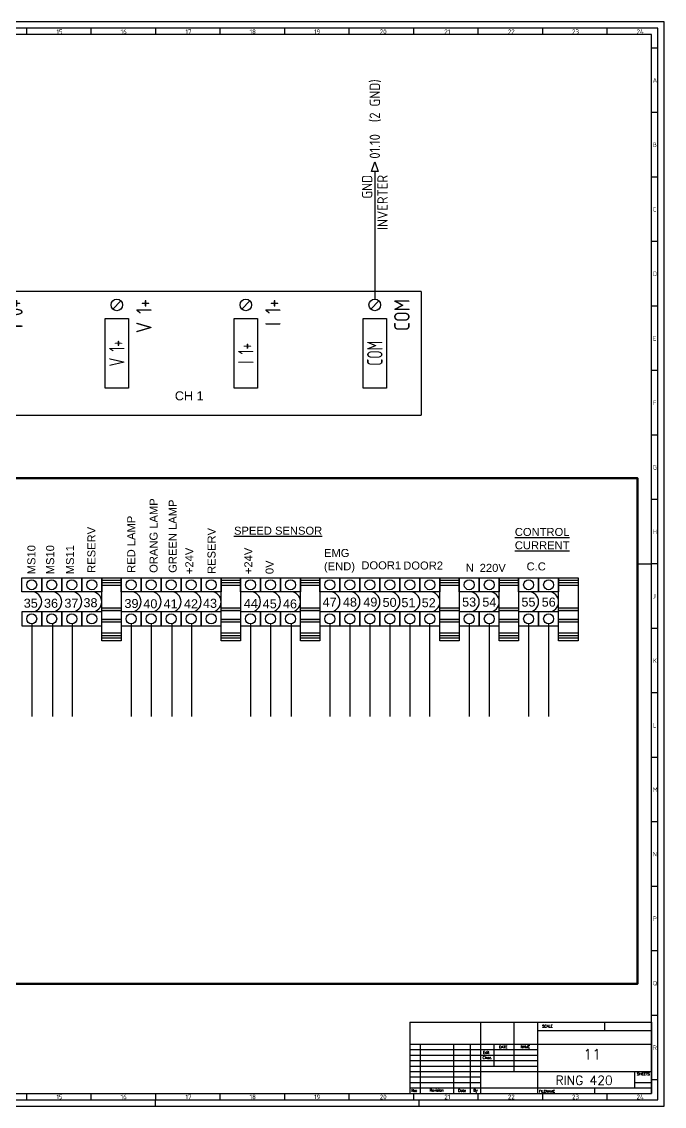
# Model space of a CAD drawing. Header units: millimetres. Extents: x 0 to 1189, y 5 to 846.
# Drawn here: x 691 to 1189, y 5 to 846 of the extents above; entities that cross this region are included whole.
import ezdxf
from ezdxf.enums import TextEntityAlignment as Align

# ---------------------------------------------------------------- set-up
doc = ezdxf.new("R2010")
doc.units = ezdxf.units.MM
doc.header["$LTSCALE"] = 12
for name, color, linetype in [('025', 1, 'Continuous'), ('035', 5, 'Continuous'), ('07', 7, 'Continuous'), ('DESC', 1, 'Continuous'), ('MISC', 2, 'Continuous'), ('RED_2.5mm^2', 1, 'Continuous'), ('SYMS', 7, 'Continuous'), ('TAGS', 51, 'Continuous'), ('TERMS', 4, 'Continuous'), ('WIREREF', 61, 'Continuous'), ('XREF', 7, 'Continuous')]:
    doc.layers.add(name, color=color, linetype=linetype)
doc.styles.add('ISO Proportional', font='isocp.shx')
doc.styles.add('WD', font='romans.shx')
doc.styles.add('WD_IEC', font='ISOCP2.shx', dxfattribs={"width": 0.9, "height": 4})

# ---------------------------------------------------------------- blocks, each defined once
blk = doc.blocks.new('IEC_border_a0')
at = {"layer": '035', "color": 0}
for p, q in [((1189, 841), (0, 841)), ((694.5, 836), (694.5, 831)), ((744.5, 836), (744.5, 831)), ((794.5, 836), (794.5, 831)), ((844.5, 836), (844.5, 831)), ((894.5, 836), (894.5, 831)), ((944.5, 836), (944.5, 831)), ((994.5, 836), (994.5, 831)), ((1044.5, 836), (1044.5, 831)), ((1094.5, 836), (1094.5, 831)), ((1144.5, 836), (1144.5, 831)), ((1189, 0), (1189, 841)), ((1183.97, 820.54), (1178.98, 820.54)), ((1183.97, 770.54), (1178.98, 770.54)), ((1183.97, 720.54), (1178.98, 720.54)), ((1183.97, 670.54), (1178.98, 670.54)), ((1183.97, 620.54), (1178.98, 620.54)), ((1183.98, 570.5), (1179, 570.5)), ((1183.98, 520.5), (1178.98, 520.5)), ((1183.98, 470.5), (1179, 470.5)), ((1183.98, 420.5), (1179, 420.5)), ((1183.98, 420.5), (1179, 420.5)), ((1183.98, 370.5), (1179, 370.5)), ((1183.98, 320.5), (1179, 320.5)), ((1184, 270.46), (1179.02, 270.46)), ((1184, 270.46), (1179.02, 270.46)), ((1184, 220.46), (1179.02, 220.46)), ((1184, 170.46), (1179.02, 170.46)), ((1184, 120.46), (1179.02, 120.46)), ((1184, 70.46), (1179.02, 70.46)), ((1184.02, 20.42), (1179.03, 20.42)), ((694.5, 10), (694.5, 5)), ((744.5, 10), (744.5, 5)), ((744.5, 10), (744.5, 5)), ((794.5, 10), (794.5, 5)), ((844.5, 10), (844.5, 5)), ((894.5, 10), (894.5, 5)), ((944.5, 10), (944.5, 5)), ((994.5, 10), (994.5, 5)), ((1044.5, 10), (1044.5, 5)), ((1094.5, 10), (1094.5, 5)), ((1144.5, 10), (1144.5, 5)), ((0, 0), (1189, 0)), ((794.5, 0), (794.5, 5)), ((999, 0), (999, 5))]:
    blk.add_line(p, q, dxfattribs=at)
blk.add_lwpolyline([(10, 10), (1179, 10), (1179, 831), (10, 831)], close=True, dxfattribs=at)
at = {"layer": '07', "color": 0}
blk.add_line((1169, 420.5), (1179, 420.5), dxfattribs=at)
blk.add_lwpolyline([(5, 5), (1184, 5), (1184, 836), (5, 836)], close=True, dxfattribs=at)
at = {"layer": '035', "color": 0, "style": 'ISO Proportional'}
for s, p in [('15', (717.72, 831.5)), ('16', (767.49, 831.5)), ('17', (817.72, 831.5)), ('18', (867.49, 831.5)), ('19', (917.49, 831.5)), ('20', (968.42, 831.5)), ('21', (1018.46, 831.5)), ('22', (1067.72, 831.5)), ('23', (1117.49, 831.5)), ('24', (1167.49, 831.5)), ('A', (1179.98, 793.79)), ('B', (1179.98, 743.79)), ('C', (1179.98, 693.79)), ('D', (1179.98, 643.79)), ('E', (1180, 593.75)), ('F', (1180, 543.75)), ('G', (1180, 493.75)), ('H', (1180, 443.75)), ('J', (1180, 393.75)), ('K', (1180, 343.75)), ('L', (1180.02, 293.72)), ('M', (1180.02, 243.72)), ('N', (1180.02, 193.72)), ('P', (1180.02, 143.72)), ('Q', (1180.02, 93.72)), ('R', (1180.03, 43.68)), ('15', (717.72, 5.5)), ('16', (767.49, 5.5)), ('17', (817.72, 5.5)), ('18', (867.49, 5.5)), ('19', (917.49, 5.5)), ('20', (968.42, 5.5)), ('21', (1018.46, 5.5)), ('22', (1067.72, 5.5)), ('23', (1117.49, 5.5)), ('24', (1167.49, 5.5))]:
    blk.add_text(s, height=3.5, dxfattribs=at).set_placement(p)
blk = doc.blocks.new('IEC_tblock_a0')
at = {"layer": '035'}
for p, q in [((-106.6, 55.25), (-106.6, 17)), ((-36.4, 55.25), (-36.4, 48.88)), ((-88.4, 48.88), (0, 48.88)), ((-187.2, 34), (-88.4, 34)), ((-179.4, 38.25), (-179.4, 0)), ((-153.4, 38.25), (-153.4, 0)), ((-140.4, 38.25), (-140.4, 0)), ((-122.2, 38.25), (-122.2, 21.25)), ((-187.2, 29.75), (-88.4, 29.75)), ((-187.2, 25.5), (-88.4, 25.5)), ((-187.2, 21.25), (-88.4, 21.25)), ((-187.2, 17), (-132.6, 17)), ((-187.2, 12.75), (-132.6, 12.75)), ((-187.2, 8.5), (-132.6, 8.5)), ((-13, 8.5), (0, 8.5)), ((-187.2, 4.25), (0, 4.25)), ((-44.2, 4.25), (-44.2, 0))]:
    blk.add_line(p, q, dxfattribs=at)
at = {"layer": '07'}
for p, q in [((-187.2, 55.25), (0, 55.25)), ((-187.2, 55.25), (-187.2, 0)), ((-132.6, 55.25), (-132.6, 0)), ((-88.4, 55.25), (-88.4, 0)), ((0, 55.25), (0, 0)), ((-187.2, 38.25), (0, 38.25)), ((-132.6, 17), (0, 17)), ((-13, 17), (-13, 4.25)), ((-187.2, 0), (0, 0))]:
    blk.add_line(p, q, dxfattribs=at)
at = {"style": 'WD'}
for tag, p in [('SCALE', (-69.88, 51.07)), ('SH', (-8.74, 10.06)), ('FILENAME', (-68.15, 0.8))]:
    blk.add_attdef(tag, p, '', height=2, dxfattribs=at)
for tag, height, p in [('PROJDESC', 5, (-45.9, 29.2)), ('CKDATE', 2, (-114.85, 26.58)), ('EDDATE', 2, (-114.97, 30.8)), ('CKBY', 2, (-97.88, 26.3)), ('EDBY', 2, (-98.02, 30.86)), ('DWGDESC', 5, (-44.85, 19.72)), ('DWGNO', 3.5, (-48.54, 9.46))]:
    blk.add_attdef(tag, text='', height=height, dxfattribs=at).set_placement(p, align=Align.CENTER)
at = {"style": 'WD', "flags": 1}
blk.add_attdef('WD_TB', (-120.95, 11.91), '', height=2, dxfattribs=at)
at = {"layer": '025', "style": 'WD'}
for s, p in [('SCALE', (-80.57, 51.13)), ('NAME', (-97.74, 35.14)), ('No:', (-183.81, 1.19)), ('Revision', (-166.53, 1.47)), ('Date', (-146.79, 1.28)), ('By', (-136.33, 1.37))]:
    blk.add_text(s, height=2, dxfattribs=at).set_placement(p, align=Align.CENTER)
for s, p in [('DATE', (-118, 35)), ('Chec.', (-130.82, 26.72)), ('Edit', (-130.55, 30.72)), ('SHEETS', (-11.17, 14.05)), ('FILENAME', (-87.18, 0.61))]:
    blk.add_text(s, height=2, dxfattribs=at).set_placement(p)
blk = doc.blocks.new('PLCIO_1B87')
for p, q in [((364.12, 48), (364.12, -48)), ((368.66, 48), (368.66, -48)), ((836, 48), (836, -48))]:
    blk.add_line(p, q)
at = {"layer": 'SYMS'}
for p, q in [((-48, 48), (-48, -48)), ((836, 48), (-48, 48)), ((-3.18, 34.32), (3.18, 40.68)), ((96.82, 34.32), (103.18, 40.68)), ((196.82, 34.32), (203.18, 40.68)), ((296.82, 34.32), (303.18, 40.68)), ((396.82, 34.32), (403.18, 40.68)), ((496.82, 34.32), (503.18, 40.68)), ((596.82, 34.32), (603.18, 40.68)), ((696.82, 34.32), (703.18, 40.68)), ((796.82, 34.32), (803.18, 40.68)), ((-9, -27), (-9, 27)), ((-9, 27), (9, 27)), ((9, 27), (9, -27)), ((91, -27), (91, 27)), ((91, 27), (109, 27)), ((109, 27), (109, -27)), ((191, -27), (191, 27)), ((191, 27), (209, 27)), ((209, 27), (209, -27)), ((291, -27), (291, 27)), ((291, 27), (309, 27)), ((309, 27), (309, -27)), ((391, -27), (391, 27)), ((391, 27), (409, 27)), ((409, 27), (409, -27)), ((491, -27), (491, 27)), ((491, 27), (509, 27)), ((509, 27), (509, -27)), ((591, -27), (591, 27)), ((591, 27), (609, 27)), ((609, 27), (609, -27)), ((691, -27), (691, 27)), ((691, 27), (709, 27)), ((709, 27), (709, -27)), ((791, -27), (791, 27)), ((791, 27), (809, 27)), ((809, 27), (809, -27)), ((9, -27), (-9, -27)), ((109, -27), (91, -27)), ((209, -27), (191, -27)), ((309, -27), (291, -27)), ((409, -27), (391, -27)), ((509, -27), (491, -27)), ((609, -27), (591, -27)), ((709, -27), (691, -27)), ((809, -27), (791, -27)), ((-48, -48), (836, -48))]:
    blk.add_line(p, q, dxfattribs=at)
for centre in [(0, 37.5), (100, 37.5), (200, 37.5), (300, 37.5), (400, 37.5), (500, 37.5), (600, 37.5), (700, 37.5), (800, 37.5)]:
    blk.add_circle(centre, 4.5, dxfattribs=at)
at = {"layer": 'SYMS', "style": 'WD_IEC', "width": 0.9}
for tag, p in [('TERMDESC02', (106.25, 60)), ('TERMDESC03', (206.25, 60)), ('TERMDESC04', (306.25, 60)), ('TERMDESC05', (406.25, 60)), ('TERMDESC06', (506.25, 60)), ('TERMDESC08', (706.25, 60)), ('TERMDESC09', (806.25, 60)), ('TERMDESC01', (6.25, 60)), ('TERMDESC07', (606.25, 60))]:
    blk.add_attdef(tag, text='', height=12, rotation=90, dxfattribs=at).set_placement(p, align=Align.TOP_LEFT)
at = {"layer": 'SYMS', "style": 'WD_IEC', "width": 0.9, "flags": 1}
for tag, p in [('X2TERM01', (0, 42)), ('X2TERM02', (100, 42)), ('X2TERM03', (200, 42)), ('X2TERM04', (300, 42)), ('X2TERM05', (400, 42)), ('X2TERM06', (500, 42)), ('X2TERM07', (600, 42)), ('X2TERM08', (700, 42)), ('X2TERM09', (800, 42))]:
    blk.add_attdef(tag, text='', height=1.92, rotation=90, dxfattribs=at).set_placement(p, align=Align.RIGHT)
at = {"layer": 'SYMS', "style": 'WD_IEC', "width": 0.9}
for tag, p in [('TERM01', (15, 42)), ('TERM02', (115, 42)), ('TERM03', (215, 42)), ('TERM04', (315, 42)), ('TERM05', (415, 42)), ('TERM06', (515, 42)), ('TERM07', (615, 42)), ('TERM08', (715, 42)), ('TERM09', (815, 42))]:
    blk.add_attdef(tag, text='', height=12, rotation=90, dxfattribs=at).set_placement(p, align=Align.TOP_RIGHT)
at = {"layer": 'SYMS', "style": 'WD_IEC'}
for tag, width, p in [('LINE1', 0.9, (-87, 0)), ('LINE2', 0.9, (-69, 0)), ('DESC', 0.9, (-50.84, 0)), ('INST', 0.8, (-159, 0)), ('LOC', 0.8, (-141, 0)), ('MFG', 0.8, (-123, 0)), ('CAT', 0.8, (-105, 0)), ('TAG', 0.9, (-30.87, 0))]:
    blk.add_attdef(tag, text='', height=15, rotation=90, dxfattribs=dict(at, width=width)).set_placement(p, align=Align.CENTER)
at = {"layer": 'SYMS', "style": 'WD_IEC', "width": 0.7}
for tag, p in [('TAGA02', (100, 0)), ('TAGA03', (200, 0)), ('TAGA04', (300, 0)), ('TAGA05', (400, 0)), ('TAGA06', (500, 0)), ('TAGA07', (600, 0)), ('TAGA08', (700, 0)), ('TAGA09', (800, 0)), ('TAGA01', (0, 0))]:
    blk.add_attdef(tag, text='', height=12, rotation=90, dxfattribs=at).set_placement(p, align=Align.MIDDLE_CENTER)
at = {"layer": 'SYMS', "linetype": 'Continuous', "style": 'WD_IEC', "width": 0.9, "flags": 9}
blk.add_attdef('ASSYCODE', text='', height=1.92, rotation=90, dxfattribs=at).set_placement((-102.85, -22.08), align=Align.CENTER)
at = {"layer": 'SYMS', "style": 'WD_IEC', "width": 0.9}
for tag, p in [('DESCA01', (-9, -111)), ('DESCB01', (9, -111)), ('DESCC01', (27, -111)), ('DESCD01', (45, -111)), ('DESCE01', (63, -111)), ('DESCA02', (91, -111)), ('DESCB02', (109, -111)), ('DESCC02', (127, -111)), ('DESCD02', (145, -111)), ('DESCE02', (163, -111)), ('DESCA03', (191, -111)), ('DESCB03', (209, -111)), ('DESCC03', (227, -111)), ('DESCD03', (245, -111)), ('DESCE03', (263, -111)), ('DESCA04', (291, -111)), ('DESCB04', (309, -111)), ('DESCC04', (327, -111)), ('DESCD04', (345, -111)), ('DESCE04', (363, -111)), ('DESCA05', (391, -111)), ('DESCB05', (409, -111)), ('DESCC05', (427, -111)), ('DESCD05', (445, -111)), ('DESCE05', (463, -111)), ('DESCA06', (491, -111)), ('DESCB06', (509, -111)), ('DESCC06', (527, -111)), ('DESCD06', (545, -111)), ('DESCE06', (563, -111)), ('DESCA07', (591, -111)), ('DESCB07', (609, -111)), ('DESCC07', (627, -111)), ('DESCD07', (645, -111)), ('DESCE07', (663, -111)), ('DESCA08', (691, -111)), ('DESCB08', (709, -111)), ('DESCC08', (727, -111)), ('DESCD08', (745, -111)), ('DESCE08', (763, -111)), ('DESCA09', (791, -111)), ('DESCB09', (809, -111)), ('DESCC09', (827, -111)), ('DESCD09', (845, -111)), ('DESCE09', (863, -111))]:
    blk.add_attdef(tag, text='', height=15, rotation=90, dxfattribs=at).set_placement(p, align=Align.RIGHT)
blk = doc.blocks.new('HA1S2')
blk.add_lwpolyline([(0, 3.75), (1.25, 0), (-1.25, 0)], close=True)
at = {"style": 'WD_IEC'}
blk.add_attdef('XREF', text='', height=2.5, rotation=90, dxfattribs=at).set_placement((0, 5), align=Align.MIDDLE_LEFT)
at = {"style": 'WD_IEC', "flags": 1}
blk.add_attdef('SIGCODE', text='', height=1, dxfattribs=at).set_placement((-2.5, 1.8), align=Align.RIGHT)
blk.add_attdef('X8TERM01', (0, 0), '', height=0.32, dxfattribs=at)
at = {"style": 'WD_IEC', "flags": 8}
blk.add_attdef('WIRENO', text='', height=2.5, rotation=90, dxfattribs=at).set_placement((-1, -1.25), align=Align.RIGHT)
at = {"style": 'WD_IEC'}
blk.add_attdef('DESC1', text='', height=2.5, rotation=90, dxfattribs=at).set_placement((1, -1.25), align=Align.TOP_RIGHT)
blk = doc.blocks.new('T')
for points in [[(0, 0), (10, 0), (10, -7), (0, -7)], [(10, -17), (0, -17), (0, -24), (10, -24)]]:
    blk.add_lwpolyline(points, close=True)
for centre in [(5, -3.5), (5, -20.5)]:
    blk.add_circle(centre, 2.5)
blk.add_arc((5, -12), 5, 270, 90)
blk = doc.blocks.new('GH')
at = {"layer": 'RED_2.5mm^2'}
h = blk.add_hatch(color=0, dxfattribs=at)
h.dxf.hatch_style = 1
h.paths.add_polyline_path([(0, -32.47), (0, -34.47), (15, -34.47), (15, -32.47)])
h.paths.add_polyline_path([(15, -25.57), (15, -23.57), (0, -23.57), (0, -25.57)])
at = {"layer": 'RED_2.5mm^2', "color": 0}
for p, q in [((15, -2), (0, -2)), ((15, -4), (0, -4)), ((15, -6), (0, -6)), ((15, -23.57), (0, -23.57)), ((15, -25.57), (0, -25.57)), ((15, -32.47), (0, -32.47)), ((15, -34.47), (0, -34.47)), ((15, -42.94), (0, -42.94)), ((15, -44.94), (0, -44.94)), ((15, -46.94), (0, -46.94))]:
    blk.add_line(p, q, dxfattribs=at)
blk.add_lwpolyline([(0, 0), (15, 0), (15, -48.94), (0, -48.94)], close=True, dxfattribs=at)

msp = doc.modelspace()

# ---------------------------------------------------------------- linework, layer by layer
at = {"lineweight": 100}
msp.add_lwpolyline([(17.14, 491.91), (1168.29, 491.91), (1168.29, 100.01), (17.14, 100.01)], close=True, dxfattribs=at)
at = {"layer": 'RED_2.5mm^2'}
for p, q in [((964.55, 729.66), (964.55, 630.84)), ((698.56, 379.07), (698.56, 307.09)), ((714.7, 379.05), (714.7, 307.09)), ((729.93, 379.05), (729.93, 307.09)), ((775.61, 379.07), (775.61, 307.09)), ((791.12, 379.07), (791.12, 307.09)), ((807.27, 379.05), (807.27, 307.09)), ((822.5, 379.05), (822.5, 307.09)), ((868.18, 379.07), (868.18, 307.09)), ((883.69, 379.07), (883.69, 307.09)), ((899.84, 379.05), (899.84, 307.09)), ((929.72, 379.07), (929.72, 307.09)), ((945.23, 379.07), (945.23, 307.09)), ((960.75, 379.07), (960.75, 307.11)), ((976.26, 379.07), (976.26, 307.11)), ((991.77, 379.07), (991.77, 307.11)), ((1007, 379.07), (1007, 307.11)), ((1037.8, 379.07), (1037.8, 307.11)), ((1053.31, 379.07), (1053.31, 307.11)), ((1083.83, 379.07), (1083.83, 307.11)), ((1099.34, 379.07), (1099.34, 307.11))]:
    msp.add_line(p, q, dxfattribs=at)

# ---------------------------------------------------------------- block references
msp.add_blockref('IEC_border_a0', (0, 4.94))
at = {"color": 0, "xscale": 1.551359768656993, "yscale": 1.551359768656993, "zscale": 1.551359768656993}
for p in [(690.8, 414.75), (706.31, 414.75), (721.83, 414.75), (737.34, 414.75), (767.85, 414.75), (783.37, 414.75), (798.88, 414.75), (814.39, 414.75), (829.91, 414.75), (860.42, 414.75), (875.93, 414.75), (891.45, 414.75), (921.96, 414.75), (937.48, 414.75), (952.99, 414.75), (968.5, 414.75), (984.02, 414.75), (999.53, 414.75), (1030.04, 414.75), (1045.56, 414.75), (1076.07, 414.75), (1091.58, 414.75)]:
    msp.add_blockref('T', p, dxfattribs=at)
ref = msp.add_blockref('IEC_tblock_a0', (1179, 14.94))
ref.add_attrib('DWGDESC', 'RING 420', dxfattribs={"height": 7, "style": 'WD'}).set_placement((1126.81, 21.57), align=Align.CENTER)
ref.add_attrib('PROJDESC', '11', dxfattribs={"height": 8, "style": 'WD'}).set_placement((1133.1, 41.26), align=Align.CENTER)
at = {"layer": 'RED_2.5mm^2', "color": 0}
for p in [(752.85, 414.75), (845.42, 414.75), (906.96, 414.75), (1015.04, 414.75), (1061.07, 414.75), (1107.1, 414.75)]:
    msp.add_blockref('GH', p, dxfattribs=at)
at = {"layer": 'SYMS'}
ref = msp.add_blockref('HA1S2', (964.55, 729.66), dxfattribs=dict(at, xscale=2, yscale=2, zscale=2))
ref.add_attrib('XREF', '01.10  (2 GND)', dxfattribs={"layer": 'XREF', "height": 8, "rotation": 90, "style": 'WD_IEC'}).set_placement((964.55, 739.66), align=Align.MIDDLE_LEFT)
ref.add_attrib('DESC1', 'INVERTER', dxfattribs={"layer": 'DESC', "height": 8, "rotation": 90, "style": 'WD_IEC'}).set_placement((966.55, 727.16), align=Align.TOP_RIGHT)
ref.add_attrib('WIRENO', 'GND', dxfattribs={"layer": 'WIREREF', "height": 8, "rotation": 90, "style": 'WD_IEC', "flags": 8}).set_placement((962.55, 727.16), align=Align.RIGHT)
at = {"layer": 'SYMS', "color": 0}
ref = msp.add_blockref('PLCIO_1B87', (164.55, 588.84), dxfattribs=at)
ref.add_attrib('TERM01', 'V 0+', dxfattribs={"layer": 'TERMS', "height": 12, "rotation": 90, "style": 'WD_IEC', "width": 0.9}).set_placement((179.55, 630.84), align=Align.TOP_RIGHT)
ref.add_attrib('TAGA01', 'V 0+', dxfattribs={"layer": 'TAGS', "height": 12, "rotation": 90, "style": 'WD_IEC', "width": 0.7}).set_placement((164.55, 588.84), align=Align.MIDDLE_CENTER)
ref.add_attrib('LINE1', 'A/D', dxfattribs={"layer": 'MISC', "height": 15, "rotation": 90, "style": 'WD_IEC', "width": 0.9}).set_placement((140.23, 587.46), align=Align.CENTER)
ref.add_attrib('LINE2', 'D/A', dxfattribs={"layer": 'MISC', "height": 15, "rotation": 90, "style": 'WD_IEC', "width": 0.9}).set_placement((550.24, 586.77), align=Align.CENTER)
ref.add_attrib('CAT', 'DVP 10 SX', dxfattribs={"layer": 'MISC', "height": 15, "rotation": 90, "style": 'WD_IEC', "width": 0.8}).set_placement((101.23, 585.64), align=Align.CENTER)
ref.add_attrib('MFG', 'DELTA', dxfattribs={"layer": 'MISC', "height": 15, "rotation": 90, "style": 'WD_IEC', "width": 0.8}).set_placement((83.23, 585.64), align=Align.CENTER)
ref.add_attrib('TERM02', 'I 0+', dxfattribs={"layer": 'TERMS', "height": 12, "rotation": 90, "style": 'WD_IEC', "width": 0.9}).set_placement((279.55, 630.84), align=Align.TOP_RIGHT)
ref.add_attrib('TAGA02', 'I 0+', dxfattribs={"layer": 'TAGS', "height": 12, "rotation": 90, "style": 'WD_IEC', "width": 0.7}).set_placement((264.55, 588.84), align=Align.MIDDLE_CENTER)
ref.add_attrib('TERM03', 'V 1+', dxfattribs={"layer": 'TERMS', "height": 12, "rotation": 90, "style": 'WD_IEC', "width": 0.9}).set_placement((379.55, 630.84), align=Align.TOP_RIGHT)
ref.add_attrib('TAGA03', 'V 1+', dxfattribs={"layer": 'TAGS', "height": 12, "rotation": 90, "style": 'WD_IEC', "width": 0.7}).set_placement((364.55, 588.84), align=Align.MIDDLE_CENTER)
ref.add_attrib('TERM04', 'I 1+', dxfattribs={"layer": 'TERMS', "height": 12, "rotation": 90, "style": 'WD_IEC', "width": 0.9}).set_placement((479.55, 630.84), align=Align.TOP_RIGHT)
ref.add_attrib('TAGA04', 'I 1+', dxfattribs={"layer": 'TAGS', "height": 12, "rotation": 90, "style": 'WD_IEC', "width": 0.7}).set_placement((464.55, 588.84), align=Align.MIDDLE_CENTER)
ref.add_attrib('TERM05', 'V 0+', dxfattribs={"layer": 'TERMS', "height": 12, "rotation": 90, "style": 'WD_IEC', "width": 0.9}).set_placement((579.55, 630.84), align=Align.TOP_RIGHT)
ref.add_attrib('TAGA05', 'V 0+', dxfattribs={"layer": 'TAGS', "height": 12, "rotation": 90, "style": 'WD_IEC', "width": 0.7}).set_placement((564.55, 588.84), align=Align.MIDDLE_CENTER)
ref.add_attrib('TERM06', 'I 0+', dxfattribs={"layer": 'TERMS', "height": 12, "rotation": 90, "style": 'WD_IEC', "width": 0.9}).set_placement((679.55, 630.84), align=Align.TOP_RIGHT)
ref.add_attrib('TAGA06', 'I 0+', dxfattribs={"layer": 'TAGS', "height": 12, "rotation": 90, "style": 'WD_IEC', "width": 0.7}).set_placement((664.55, 588.84), align=Align.MIDDLE_CENTER)
ref.add_attrib('TERM07', 'V 1+', dxfattribs={"layer": 'TERMS', "height": 12, "rotation": 90, "style": 'WD_IEC', "width": 0.9}).set_placement((779.55, 630.84), align=Align.TOP_RIGHT)
ref.add_attrib('TAGA07', 'V 1+', dxfattribs={"layer": 'TAGS', "height": 12, "rotation": 90, "style": 'WD_IEC', "width": 0.7}).set_placement((764.55, 588.84), align=Align.MIDDLE_CENTER)
ref.add_attrib('TERM08', 'I 1+', dxfattribs={"layer": 'TERMS', "height": 12, "rotation": 90, "style": 'WD_IEC', "width": 0.9}).set_placement((879.55, 630.84), align=Align.TOP_RIGHT)
ref.add_attrib('TAGA08', 'I 1+', dxfattribs={"layer": 'TAGS', "height": 12, "rotation": 90, "style": 'WD_IEC', "width": 0.7}).set_placement((864.55, 588.84), align=Align.MIDDLE_CENTER)
ref.add_attrib('TERM09', 'COM', dxfattribs={"layer": 'TERMS', "height": 12, "rotation": 90, "style": 'WD_IEC', "width": 0.9}).set_placement((979.55, 630.84), align=Align.TOP_RIGHT)
ref.add_attrib('TAGA09', 'COM', dxfattribs={"layer": 'TAGS', "height": 12, "rotation": 90, "style": 'WD_IEC', "width": 0.7}).set_placement((964.55, 588.84), align=Align.MIDDLE_CENTER)

# ---------------------------------------------------------------- texts
at = {"color": 0, "attachment_point": 1}
for s, width, gutter_width, heights, insert, char_height in [('{\\fArial|b0|i0|c0|p34;CH 1}', 26.3226, 25, [0], (809.53, 559.32), 7), ('\\pxql;{\\fArial|b0|i0|c0|p34;\\LSPEED\\fArial|b0|i0|c178|p34; \\fArial|b0|i0|c0|p34;SENSOR}', 94.3801, 54.3, [0], (855.39, 454.37), 6.2054), ('\\pxql;{\\fArial|b0|i0|c0|p34;\\LCONTROL\\fArial|b0|i0|c178|p34;\\P\\fArial|b0|i0|c0|p34;CURRENT}', 94.3801, 54.3, [0], (1073.11, 453.39), 6.2054), ('{\\f@Arial Unicode MS|b0|i0|c0|p34;EMG\\P(END)}', 12.868, 54.3, [0], (925.16, 437.09), 6.2054), ('{\\f@Arial Unicode MS|b0|i0|c0|p34;DOOR1}', 12.868, 54.3, [0], (954.14, 427.51), 6.2054), ('{\\f@Arial Unicode MS|b0|i0|c0|p34;DOOR\\f@Arial Unicode MS|b0|i0|c178|p34;2}', 12.868, 54.3, [0], (986.61, 427.35), 6.2054), ('{\\f@Arial Unicode MS|b0|i0|c0|p34;N}', 12.868, 54.3, [0], (1035.06, 425.61), 6.2054), ('{\\f@Arial Unicode MS|b0|i0|c178|p34;220\\f@Arial Unicode MS|b0|i0|c0|p34;V}', 12.868, 54.3, [0], (1045.88, 425.55), 6.2054), ('{\\f@Arial Unicode MS|b0|i0|c0|p34;C.C}', 12.868, 54.3, [0], (1082.23, 426.67), 6.2054), ('{\\f@Arial Unicode MS|b0|i0|c178|p34;35}', 68.3607, 54.3, [0], (692.4, 398.56), 7), ('{\\f@Arial Unicode MS|b0|i0|c178|p34;36}', 68.3607, 54.3, [0], (708.08, 398.51), 7), ('{\\f@Arial Unicode MS|b0|i0|c178|p34;37}', 68.3607, 54.3, [0], (723.91, 398.55), 7), ('{\\f@Arial Unicode MS|b0|i0|c178|p34;38}', 68.3607, 54.3, [0], (738.68, 398.91), 7), ('{\\f@Arial Unicode MS|b0|i0|c178|p34;39}', 68.3607, 54.3, [4.85], (770.46, 398.31), 7), ('{\\f@Arial Unicode MS|b0|i0|c178|p34;40}', 68.3607, 54.3, [0], (785.1, 398.1), 7), ('{\\f@Arial Unicode MS|b0|i0|c178|p34;41}', 68.3607, 54.3, [0], (800.78, 398.05), 7), ('{\\f@Arial Unicode MS|b0|i0|c178|p34;42}', 68.3607, 54.3, [0], (816.61, 398.08), 7), ('{\\f@Arial Unicode MS|b0|i0|c178|p34;43}', 68.3607, 54.3, [0], (831.37, 398.44), 7), ('{\\f@Arial Unicode MS|b0|i0|c178|p34;44}', 68.3607, 54.3, [4.85], (863.03, 398.31), 7), ('{\\f@Arial Unicode MS|b0|i0|c178|p34;45}', 68.3607, 54.3, [0], (877.67, 398.1), 7), ('{\\f@Arial Unicode MS|b0|i0|c178|p34;46}', 68.3607, 54.3, [0], (893.35, 398.05), 7), ('{\\f@Arial Unicode MS|b0|i0|c178|p34;47}', 68.3607, 54.3, [0], (924.16, 399.43), 7), ('{\\f@Arial Unicode MS|b0|i0|c178|p34;48}', 68.3607, 54.3, [0], (939.83, 399.39), 7), ('{\\f@Arial Unicode MS|b0|i0|c178|p34;49}', 68.3607, 54.3, [0], (955.67, 399.42), 7), ('{\\f@Arial Unicode MS|b0|i0|c178|p34;50}', 68.3607, 54.3, [0], (970.59, 399.17), 7), ('{\\f@Arial Unicode MS|b0|i0|c178|p34;51}', 68.3607, 54.3, [0], (985.23, 398.96), 7), ('{\\f@Arial Unicode MS|b0|i0|c178|p34;52}', 68.3607, 54.3, [0], (1000.91, 398.91), 7), ('{\\f@Arial Unicode MS|b0|i0|c178|p34;53}', 68.3607, 54.3, [0], (1032.24, 399.43), 7), ('{\\f@Arial Unicode MS|b0|i0|c178|p34;54}', 68.3607, 54.3, [0], (1047.92, 399.39), 7), ('{\\f@Arial Unicode MS|b0|i0|c178|p34;55}', 68.3607, 54.3, [0], (1078.26, 399.43), 7), ('{\\f@Arial Unicode MS|b0|i0|c178|p34;56}', 68.3607, 54.3, [0], (1093.94, 399.39), 7)]:
    msp.add_mtext_dynamic_manual_height_columns(s, width=width, gutter_width=gutter_width, heights=heights, dxfattribs=dict(at, insert=insert, char_height=char_height))
at = {"color": 0, "char_height": 6.2054, "attachment_point": 1, "rotation": 90}
for s, width, insert in [('{\\f@Arial Unicode MS|b0|i0|c0|p34;ORANG LAMP}', 78.6524, (789.95, 418.58)), ('{\\f@Arial Unicode MS|b0|i0|c0|p34;GREEN LAMP}', 78.6524, (804.74, 418.58)), ('{\\f@Arial Unicode MS|b0|i0|c0|p34;RESERV}', 43.9364, (741.74, 418.57)), ('{\\f@Arial Unicode MS|b0|i0|c0|p34;RED LAMP}', 43.9364, (772.58, 418.57)), ('{\\f@Arial Unicode MS|b0|i0|c0|p34;RESERV}', 43.9364, (834.86, 417.72)), ('{\\f@Arial Unicode MS|b0|i0|c0|p34;MS\\f@Arial Unicode MS|b0|i0|c178|p34;10}', 12.868, (695.22, 417.46)), ('{\\f@Arial Unicode MS|b0|i0|c0|p34;MS\\f@Arial Unicode MS|b0|i0|c178|p34;10}', 12.868, (709.77, 417.46)), ('{\\f@Arial Unicode MS|b0|i0|c0|p34;MS\\f@Arial Unicode MS|b0|i0|c178|p34;11}', 12.868, (725.17, 417.46)), ('{\\f@Arial Unicode MS|b0|i0|c0|p34;+24V}', 12.868, (817.63, 417.59)), ('{\\f@Arial Unicode MS|b0|i0|c0|p34;+24V}', 12.868, (863.41, 417.58)), ('{\\f@Arial Unicode MS|b0|i0|c0|p34;0V}', 12.868, (879.86, 417.58))]:
    msp.add_mtext_dynamic_manual_height_columns(s, width=width, gutter_width=54.3, heights=[0], dxfattribs=dict(at, insert=insert))

doc.saveas('drawing.dxf')
